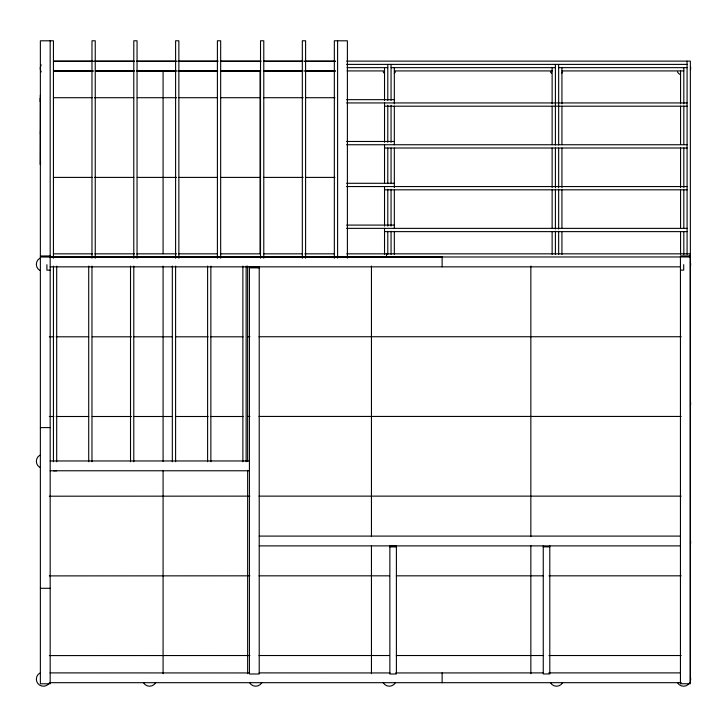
<?xml version="1.0" encoding="UTF-8"?>
<svg xmlns="http://www.w3.org/2000/svg" width="727" height="727" viewBox="0 0 727 727"><rect width="100%" height="100%" fill="white"/><g stroke="black" fill="none" stroke-linecap="round" stroke-linejoin="round"><path stroke-width="1.09" d="M40.221 164.547L40.367 95.101M50.172 40.785L50.172 683.798L40.367 683.798L40.367 40.812L53.434 40.785L53.434 258.203M347.397 258.094L347.397 40.812L334.338 40.785L334.338 258.203M53.562 61.123L93.174 61.123M94.41 61.123L134.422 61.123M136.612 61.123L176.679 61.123M178.042 61.123L218.145 61.123M220.408 61.123L261.166 61.123M263.438 61.123L303.195 61.123M304.649 61.123L335.338 61.123M346.634 61.123L690.359 61.123L690.359 682.689M53.562 61.295L93.174 61.295M95.437 61.295L133.904 61.295M137.303 61.295L175.78 61.295M178.042 61.295L217.646 61.295M221.044 61.295L260.648 61.295M264.046 61.295L302.523 61.295M304.786 61.295L335.338 61.295M346.634 64.394L687.088 64.394M347.043 67.656L387.791 67.656M391.062 67.656L555.401 67.656M558.663 67.656L687.088 67.656M53.562 70.919L93.174 70.919M95.246 70.919L134.395 70.919M136.64 70.919L176.679 70.919M178.042 70.919L217.646 70.919M221.044 70.919L260.648 70.919M264.046 70.919L303.195 70.919M304.786 70.919L335.338 70.919M347.097 70.919L384.528 70.919M394.325 70.919L552.129 70.919M561.935 70.919L683.825 70.919M53.562 71.092L93.174 71.092M95.437 71.092L133.904 71.092M137.303 71.092L175.78 71.092M178.042 71.092L217.646 71.092M221.044 71.092L260.648 71.092M264.046 71.092L302.523 71.092M304.786 71.092L335.338 71.092M53.88 97.709L92.156 97.709M94.41 97.709L133.813 97.709M137.185 97.709L176.616 97.709M178.869 97.709L217.2 97.709M220.59 97.709L260.057 97.709M263.456 97.709L303.159 97.709M305.431 97.709L334.92 97.709M346.625 99.663L394.325 99.663M346.625 102.934L687.088 102.934M384.528 106.197L687.088 106.197M346.625 141.474L394.325 141.474M346.625 144.746L687.088 144.746M384.528 148.008L687.088 148.008M53.88 177.406L92.156 177.406M94.41 177.406L133.813 177.406M137.185 177.406L176.616 177.406M178.869 177.406L217.2 177.406M220.59 177.406L260.057 177.406M263.456 177.406L303.159 177.406M305.431 177.406L334.92 177.406M346.625 183.286L394.325 183.286M346.625 186.548L687.088 186.548M384.528 189.82L687.088 189.82M346.625 225.088L394.325 225.088M346.625 228.36L687.088 228.36M384.528 231.622L687.088 231.622M53.989 253.832L92.574 253.832M94.837 253.832L134.559 253.832M136.83 253.832L176.552 253.832M178.824 253.832L217.4 253.832M220.808 253.832L260.53 253.832M263.928 253.832L302.514 253.832M304.786 253.832L334.293 253.832M346.779 253.832L690.241 253.832L690.241 683.743L680.445 683.743L680.445 255.913L690.241 255.913M40.367 255.968L50.172 255.968M50.172 256.804L53.434 256.804M91.975 256.804L95.246 256.804M133.786 256.804L137.049 256.804M175.598 256.804L178.86 256.804M217.4 256.804L220.672 256.804M260.52 256.804L263.783 256.804M302.323 256.804L305.594 256.804M334.338 256.804L337.601 256.804M40.367 257.022L690.241 256.967M50.172 257.104L53.434 257.104M53.989 257.104L220.672 257.104M220.808 257.104L262.474 257.104M263.928 257.104L442.034 257.104M50.172 266.845L680.445 266.845M249.416 267.063L259.212 267.063M249.416 267.872L259.212 267.872M50.172 270.162L46.901 270.162L46.901 264.719M680.445 270.108L683.707 270.108L683.707 264.664M247.643 336.737L249.915 336.737M259.003 336.737L681.199 336.737M49.372 336.801L53.88 336.801M56.133 336.801L88.776 336.801M92.156 336.801L131.56 336.801M133.813 336.801L172.099 336.801M175.48 336.801L208.176 336.801M210.43 336.801L243.127 336.801M49.372 416.498L53.88 416.498M56.133 416.498L88.776 416.498M92.156 416.498L131.56 416.498M133.813 416.498L172.099 416.498M175.48 416.498L208.176 416.498M210.43 416.498L243.127 416.498M247.643 416.435L249.915 416.435M259.003 416.435L681.199 416.435M40.367 427.603L50.172 427.603M50.172 460.963L249.416 460.963M50.172 470.769L249.416 470.769M53.434 470.823L56.697 470.823M49.372 496.196L249.915 496.132M259.003 496.132L681.199 496.132M259.212 536.09L680.563 536.09M259.212 545.886L680.563 545.886M389.863 545.95L396.397 545.95M389.863 546.913L396.397 546.913M543.26 546.858L549.794 546.858M49.372 575.893L249.915 575.829M259.003 575.829L389.545 575.829M396.324 575.829L543.287 575.829M548.94 575.829L681.199 575.829M40.367 588.297L50.172 588.297M249.915 655.527L49.372 655.59M259.003 655.527L389.545 655.527M396.324 655.527L543.287 655.527M548.94 655.527L681.199 655.527M50.054 672.893L249.543 672.948M259.094 672.893L390.008 672.948M395.679 672.948L543.124 672.893M548.794 672.893L680.445 672.893M49.3 682.689L681.299 682.689M40.439 131.033L40.448 134.304M40.512 161.294L40.521 164.556M40.221 98.363L40.23 101.626M687.088 61.123L687.088 254.414M683.825 67.656L683.825 103.879M683.825 106.042L683.825 144.618M683.825 147.963L683.825 187.63M683.825 189.883L683.825 228.396M683.825 231.777L683.825 254.459M680.563 70.919L680.563 103.779M680.563 106.042L680.563 144.564M680.563 147.963L680.563 187.611M680.563 189.883L680.563 228.396M680.563 231.795L680.563 254.459M561.935 67.656L561.935 103.879M561.935 106.142L561.935 144.618M561.935 148.017L561.935 187.63M561.935 189.892L561.935 228.378M561.935 231.777L561.935 254.414M558.663 64.394L558.663 145M558.663 148.017L558.663 187.63M558.663 189.274L558.663 229.014M558.663 231.286L558.663 254.414M555.401 64.394L555.401 145M555.401 148.017L555.401 187.63M555.401 189.274L555.401 229.014M555.401 231.286L555.401 254.414M552.129 67.656L552.129 103.879M552.129 106.142L552.129 144.618M552.129 148.017L552.129 187.63M552.129 189.892L552.129 228.378M552.129 231.777L552.129 254.414M549.794 545.813L549.794 673.938L543.26 673.938L543.26 545.813M530.846 266.027L530.846 536.544M530.846 545.523L530.846 673.638M442.125 256.985L442.125 266.845M442.125 672.893L442.125 682.744M396.397 545.868L396.397 673.993L389.863 673.993L389.863 545.868M394.325 67.656L394.325 103.879M394.325 106.142L394.325 144.746M394.325 148.017L394.325 187.63M394.325 189.892L394.325 228.378M394.325 231.777L394.325 254.414M391.062 64.394L391.062 100.48M391.062 105.261L391.062 142.356M391.062 148.017L391.062 183.604M391.062 189.274L391.062 226.115M391.062 231.286L391.062 254.414M387.791 64.394L387.791 100.48M387.791 105.261L387.791 142.356M387.791 148.017L387.791 183.604M387.791 189.274L387.791 226.115M387.791 231.286L387.791 254.414M386.491 253.832L386.491 257.104M384.528 67.656L384.528 100.48M384.528 102.743L384.528 142.356M384.528 144.618L384.528 183.104M384.528 186.503L384.528 226.115M384.528 228.36L384.528 254.414M371.452 266.027L371.452 536.544M371.452 545.523L371.452 673.638M337.601 40.785L337.601 258.094M305.594 258.203L305.594 40.785L302.323 40.785L302.323 258.203M263.783 258.203L263.783 40.785L260.52 40.785L260.52 258.203M260.057 71.101L260.057 253.732M259.212 266.827L259.212 673.993L249.416 673.993L249.416 266.827M247.643 266.027L247.643 461.391M247.643 470.314L247.643 673.656M246.144 266.091L246.144 461.718M242.882 266.091L242.882 461.718M220.672 258.203L220.672 40.785L217.4 40.785L217.4 258.203M210.866 266.091L210.866 461.718M207.604 266.091L207.604 461.718M178.86 258.203L178.86 40.785L175.598 40.785L175.598 258.203M175.598 266.091L175.598 461.718M172.326 266.091L172.326 461.718M163.084 71.101L163.084 253.732M163.084 266.082L163.084 461.391M163.084 470.378L163.084 673.656M137.049 258.203L137.049 40.785L133.786 40.785L133.786 258.203M133.786 266.091L133.786 461.718M130.515 266.091L130.515 461.718M95.246 258.203L95.246 40.785L91.975 40.785L91.975 258.203M91.975 266.091L91.975 461.718M88.712 266.091L88.712 461.718M56.697 266.146L56.697 461.772M53.434 266.146L53.434 461.772M41.212 71.891A7.052 7.052 0 0 1 41.212 64.839M395.415 71.891A7.052 7.052 0 0 1 394.288 73.354M384.31 73.354A7.052 7.052 0 0 1 383.193 71.891M395.415 682.689A7.052 7.052 0 0 1 383.193 682.689M48.391 684.152A7.052 7.052 0 0 1 37.804 683.453A7.052 7.052 0 0 1 39.876 673.048M690.414 540.479A7.052 7.052 0 0 1 690.414 544.132M690.414 262.52A7.052 7.052 0 0 1 690.414 266.173M261.82 682.689A7.052 7.052 0 0 1 249.606 682.689M689.705 682.689A7.052 7.052 0 0 1 677.482 682.689M690.414 677.337A7.052 7.052 0 0 1 690.414 680.99M155.669 682.689A7.052 7.052 0 0 1 143.446 682.689M39.876 270.453A7.052 7.052 0 0 1 39.876 258.23M562.643 682.689A7.052 7.052 0 0 1 550.43 682.689M39.876 467.406A7.052 7.052 0 0 1 39.876 455.193M562.643 71.891A7.052 7.052 0 0 1 561.526 73.354M551.548 73.354A7.052 7.052 0 0 1 550.43 71.891M690.414 401.658A7.052 7.052 0 0 1 690.414 405.312M680.063 74.481A7.052 7.052 0 0 1 677.482 71.891M690.414 66.539A7.052 7.052 0 0 1 690.414 70.192"/></g></svg>
